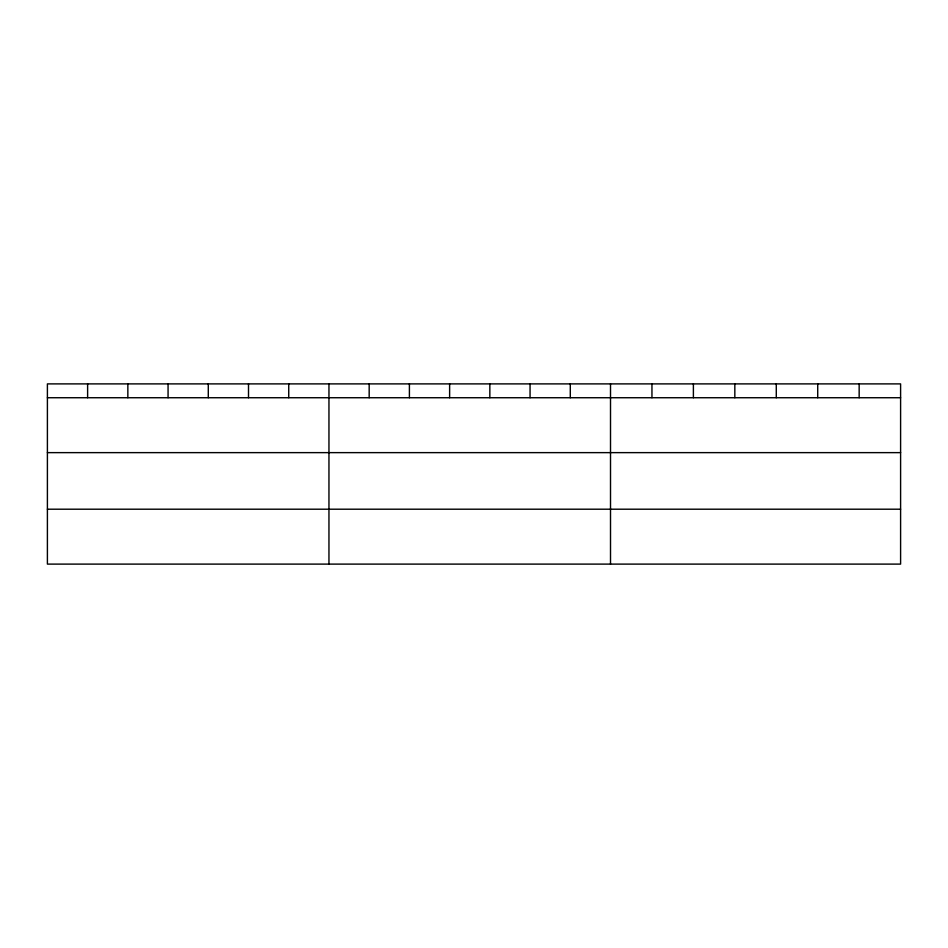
<?xml version="1.0" encoding="UTF-8"?>
<svg xmlns="http://www.w3.org/2000/svg" width="948" height="948" viewBox="0 0 948 948"><rect width="100%" height="100%" fill="white"/><g stroke="black" fill="none" stroke-linecap="round" stroke-linejoin="round"><path stroke-width="1.42" d="M900.6 452.634L900.6 383.893L47.4 383.893L47.4 564.107L900.6 564.107L900.6 452.634L47.4 452.634M47.4 397.733L900.6 397.733M47.4 509.206L900.6 509.206M859.161 383.893L859.161 397.733M817.721 383.893L817.721 397.733M776.282 383.893L776.282 397.733M734.83 383.893L734.83 397.733M693.391 383.893L693.391 397.733M651.951 383.893L651.951 397.733M610.512 383.893L610.512 564.107M570.293 383.893L570.293 397.733M530.062 383.893L530.062 397.733M489.843 383.893L489.843 397.733M449.625 383.893L449.625 397.733M409.406 383.893L409.406 397.733M369.175 383.893L369.175 397.733M328.956 383.893L328.956 564.107M288.737 383.893L288.737 397.733M248.506 383.893L248.506 397.733M208.287 383.893L208.287 397.733M168.069 383.893L168.069 397.733M127.85 383.893L127.85 397.733M87.619 383.893L87.619 397.733"/></g></svg>
